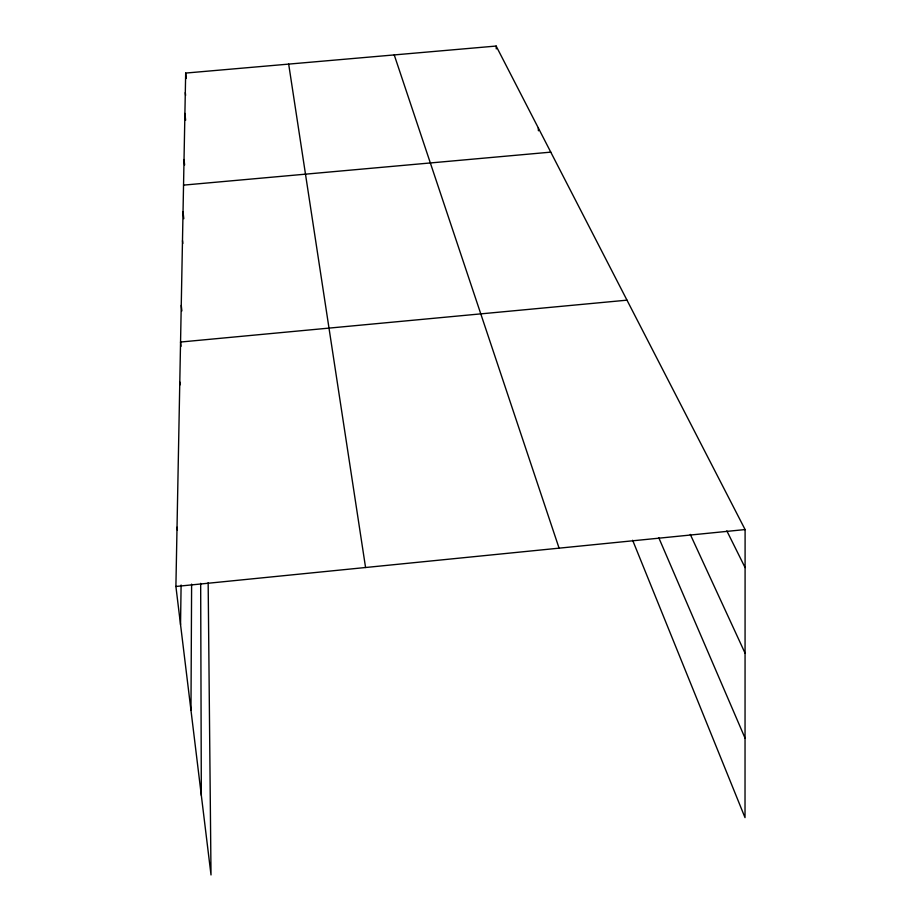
<?xml version="1.0" encoding="UTF-8"?>
<svg xmlns="http://www.w3.org/2000/svg" width="921" height="921" viewBox="0 0 921 921"><rect width="100%" height="100%" fill="white"/><g stroke="black" fill="none" stroke-linecap="round" stroke-linejoin="round"><path stroke-width="1.38" d="M208.158 582.682L211.013 874.95L175.899 586.47L185.674 73.07L496.143 46.05L745.101 529.563L745.02 817.629L632.646 540.259M190.969 710.31L191.614 584.133M180.539 624.576L181.103 585.019M175.899 586.47L745.101 529.563M626.982 300.165L180.551 342.036L181.046 346.319M183.544 185.121L550.77 152.138M726.83 530.864L745.089 567.589M690.278 534.399L745.066 653.162M658.791 537.749L745.043 738.124M394.234 54.915L559.082 548.156M288.676 64.102L365.568 567.509M177.028 527.249L177.362 530.059M179.791 382.008L180.125 384.84M181.253 305.404L181.874 310.93M183.026 211.842L183.797 218.714M182.485 240.623L182.807 243.466M184.027 159.517L184.626 164.963M185.674 73.07L186.261 78.481M185.305 92.595L185.605 95.381M184.902 113.421L185.639 120.191M496.143 46.05L496.281 48.917M538.301 127.927L538.417 130.782M200.674 583.35L201.331 795.376"/></g></svg>
